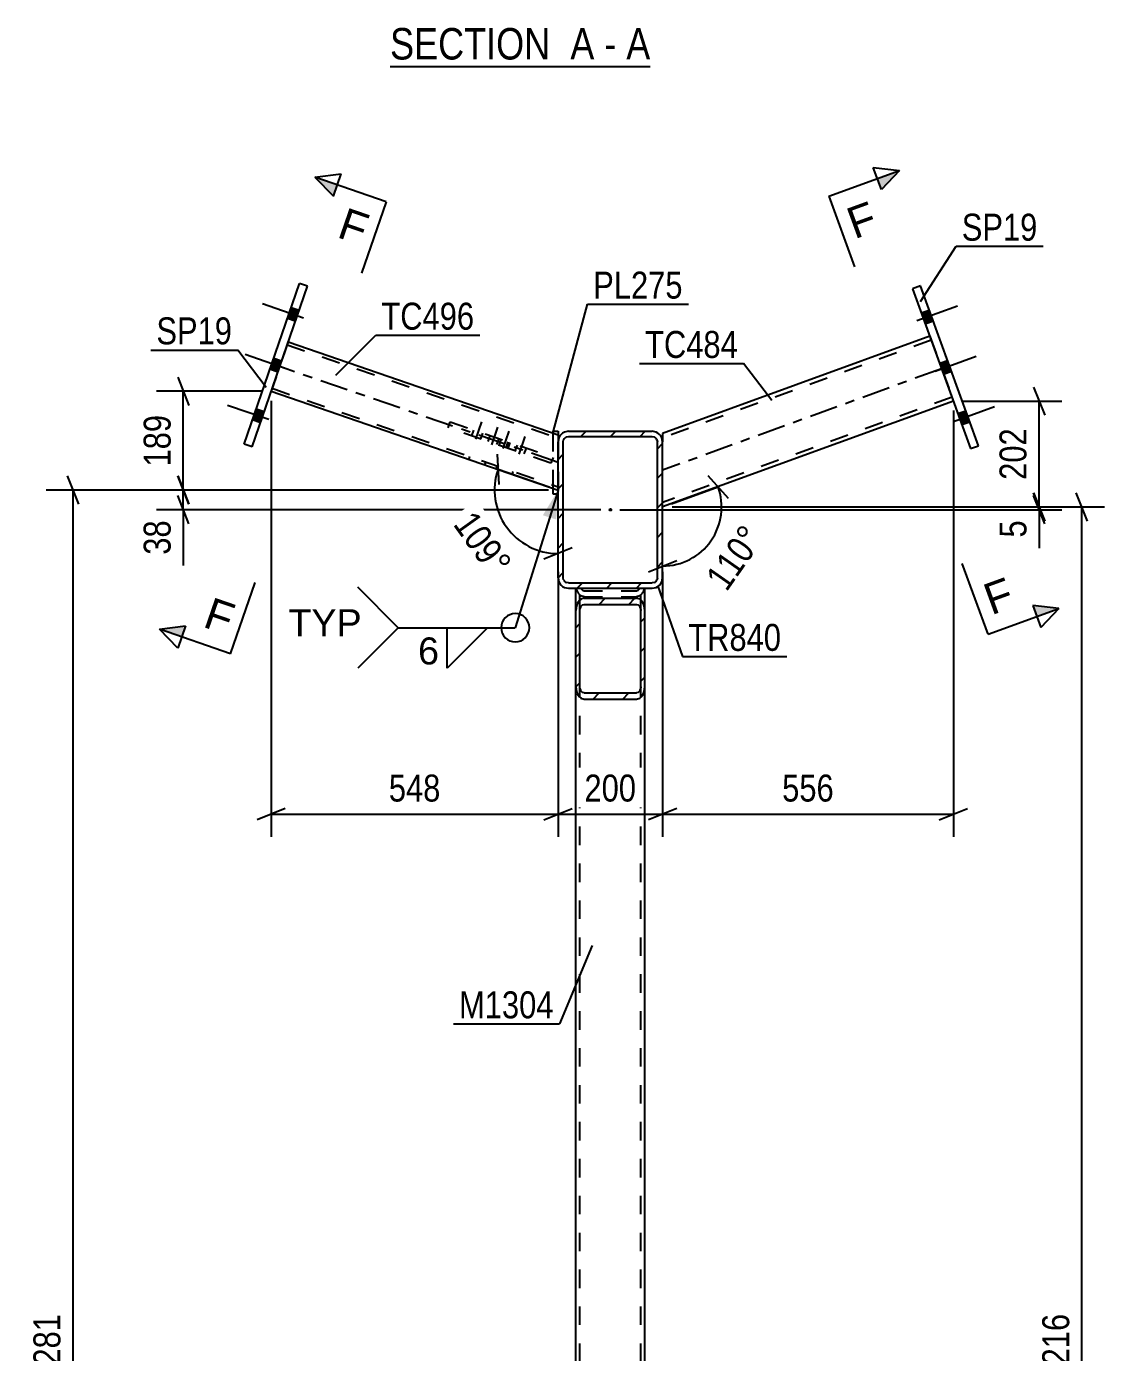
# Model space of a CAD drawing. Header units: millimetres. Extents: x 0 to 841, y 0 to 594.
# Drawn here: x 364.5 to 479, y 262.3 to 403.2 of the extents above; entities that cross this region are included whole.
import ezdxf

# ---------------------------------------------------------------- set-up
doc = ezdxf.new("R2010")
doc.units = ezdxf.units.MM
doc.linetypes.add('DXK_LINE_DOT2', pattern=[3.9198, 1.9599, -1.9599])
doc.linetypes.add('DXK_LINE_DOT3', pattern=[5.9187, 2.979, -0.9799, 0.9799, -0.9799])
doc.styles.add('Arial', font='ARIAL.TTF', dxfattribs={"height": 0.2})
doc.styles.add('Arial Narrow', font='ARIALN.TTF', dxfattribs={"height": 0.2})

# ---------------------------------------------------------------- blocks, each defined once
blk = doc.blocks.new('Unknown-761545992-13 - 9833')
at = {"color": 6, "linetype": 'Continuous'}
blk.add_line((403.13, 398.9), (430.77, 398.9), dxfattribs=at)
at = {"color": 0, "linetype": 'Continuous'}
for points in [[(421.23, 399.65), (421.23, 403.15), (403.13, 403.15), (403.13, 399.65)], [(424.84, 399.65), (424.84, 403.15), (422.28, 403.15), (422.28, 399.65)], [(427.17, 399.65), (427.17, 403.15), (425.89, 403.15), (425.89, 399.65)], [(430.77, 399.65), (430.77, 403.15), (428.22, 403.15), (428.22, 399.65)]]:
    blk.add_wipeout(points, dxfattribs=at)
at = {"color": 7, "linetype": 'Continuous', "style": 'Arial Narrow'}
for s, p in [('SECTION ', (403.13, 399.65)), ('A', (422.28, 399.65)), ('A', (428.22, 399.65)), ('-', (425.89, 399.65))]:
    blk.add_text(s, height=3.34, dxfattribs=at).set_placement(p)
blk = doc.blocks.new('Part-761545992-3154 - 3080')
at = {"color": 2, "linetype": 'Continuous'}
for p, q in [((459.46, 375.6), (458.63, 375.3)), ((458.63, 375.3), (464.8, 358.33)), ((465.64, 358.63), (459.46, 375.6)), ((464.8, 358.33), (465.64, 358.63))]:
    blk.add_line(p, q, dxfattribs=at)
blk = doc.blocks.new('Part-761545992-3094 - 3080')
at = {"color": 7, "linetype": 'DXK_LINE_DOT2'}
for p, q in [((392.31, 369.67), (390.5, 364.42)), ((392.2, 369.35), (420.97, 359.45)), ((390.61, 364.73), (420.97, 354.28)), ((420.97, 359.8), (420.97, 359.75)), ((420.97, 359.1), (420.97, 353.93))]:
    blk.add_line(p, q, dxfattribs=at)
at = {"color": 2, "linetype": 'Continuous'}
for p, q in [((392.31, 369.67), (420.97, 359.8)), ((390.5, 364.42), (420.97, 353.93)), ((420.97, 359.8), (420.97, 359.75)), ((420.97, 359.75), (420.97, 359.1)), ((420.97, 359.1), (420.97, 359.06))]:
    blk.add_line(p, q, dxfattribs=at)
at = {"color": 7, "linetype": 'DXK_LINE_DOT3'}
blk.add_line((420.97, 356.86), (391.41, 367.04), dxfattribs=at)
blk = doc.blocks.new('Part-761545992-3129 - 3080')
at = {"color": 2, "linetype": 'Continuous'}
for p, q in [((460.46, 370.26), (432.08, 359.93)), ((462.97, 363.37), (432.08, 352.13)), ((432.08, 359.93), (432.08, 359.06))]:
    blk.add_line(p, q, dxfattribs=at)
at = {"color": 7, "linetype": 'DXK_LINE_DOT2'}
for p, q in [((460.61, 369.84), (432.08, 359.46)), ((460.46, 370.26), (462.97, 363.37)), ((462.82, 363.79), (432.08, 352.6)), ((432.08, 359.93), (432.08, 359.65)), ((432.08, 352.13), (432.08, 359.06))]:
    blk.add_line(p, q, dxfattribs=at)
at = {"color": 7, "linetype": 'DXK_LINE_DOT3'}
blk.add_line((461.72, 366.81), (432.08, 356.03), dxfattribs=at)
blk = doc.blocks.new('Part-761545992-3139 - 3080')
at = {"color": 2, "linetype": 'Continuous'}
for p, q in [((387.63, 358.8), (393.51, 375.87)), ((388.47, 358.51), (394.35, 375.58)), ((394.35, 375.58), (393.51, 375.87)), ((388.47, 358.51), (387.63, 358.8))]:
    blk.add_line(p, q, dxfattribs=at)
blk = doc.blocks.new('Bolt-761545992-3166 - 3080')
at = {"linetype": 'Continuous'}
for points in [[(393.06, 371.85), (393.46, 373), (392.62, 373.29), (392.22, 372.14)], [(393.06, 371.85), (393.46, 373), (392.62, 373.29), (392.22, 372.14)], [(393.06, 371.85), (393.46, 373), (392.62, 373.29), (392.22, 372.14)], [(391.21, 366.46), (391.61, 367.62), (390.77, 367.91), (390.37, 366.75)], [(391.21, 366.46), (391.61, 367.62), (390.77, 367.91), (390.37, 366.75)], [(389.36, 361.08), (389.75, 362.24), (388.91, 362.53), (388.51, 361.37)], [(389.36, 361.08), (389.75, 362.24), (388.91, 362.53), (388.51, 361.37)], [(389.36, 361.08), (389.75, 362.24), (388.91, 362.53), (388.51, 361.37)]]:
    blk.add_hatch(color=1, dxfattribs=at).paths.add_polyline_path(points)
at = {"color": 1, "linetype": 'Continuous'}
for p, q in [((393.94, 372.19), (389.58, 373.69)), ((393.94, 372.19), (389.58, 373.69)), ((393.94, 372.19), (389.58, 373.69)), ((393.46, 373), (392.62, 373.29)), ((393.46, 373), (392.62, 373.29)), ((393.46, 373), (392.62, 373.29)), ((393.06, 371.85), (392.22, 372.14)), ((393.06, 371.85), (392.22, 372.14)), ((393.06, 371.85), (392.22, 372.14)), ((392.09, 366.81), (387.73, 368.31)), ((392.09, 366.81), (387.73, 368.31)), ((391.61, 367.62), (390.77, 367.91)), ((391.61, 367.62), (390.77, 367.91)), ((391.21, 366.46), (390.37, 366.75)), ((391.21, 366.46), (390.37, 366.75)), ((390.24, 361.42), (385.88, 362.92)), ((390.24, 361.42), (385.88, 362.92)), ((390.24, 361.42), (385.88, 362.92)), ((389.75, 362.24), (388.91, 362.53)), ((389.75, 362.24), (388.91, 362.53)), ((389.75, 362.24), (388.91, 362.53)), ((389.36, 361.08), (388.51, 361.37)), ((389.36, 361.08), (388.51, 361.37)), ((389.36, 361.08), (388.51, 361.37))]:
    blk.add_line(p, q, dxfattribs=at)
blk = doc.blocks.new('Part-761545992-3232 - 3080')
at = {"color": 2, "linetype": 'Continuous'}
for p, q in [((420.42, 360.18), (420.42, 359.99)), ((420.42, 360.18), (420.97, 360.18)), ((420.97, 360.18), (420.97, 359.8)), ((420.42, 354.12), (420.42, 353.52)), ((420.42, 353.52), (420.97, 353.52))]:
    blk.add_line(p, q, dxfattribs=at)
at = {"color": 7, "linetype": 'DXK_LINE_DOT2'}
for p, q in [((420.42, 359.99), (420.42, 354.12)), ((420.97, 359.8), (420.97, 353.52))]:
    blk.add_line(p, q, dxfattribs=at)
blk = doc.blocks.new('Part-761545992-3233 - 3080')
at = {"color": 7, "linetype": 'DXK_LINE_DOT2'}
for p, q in [((409.3, 360.53), (409.52, 361.16)), ((420.22, 356.77), (409.3, 360.53)), ((409.52, 361.16), (420.44, 357.4)), ((415.47, 358.41), (415.69, 359.04)), ((415.83, 358.99), (415.61, 358.36)), ((420.44, 357.4), (420.22, 356.77))]:
    blk.add_line(p, q, dxfattribs=at)
blk = doc.blocks.new('Bolt-761545992-3169 - 3080')
at = {"linetype": 'Continuous'}
for points in [[(459.56, 372.74), (459.98, 371.59), (460.81, 371.89), (460.39, 373.04)], [(459.56, 372.74), (459.98, 371.59), (460.81, 371.89), (460.39, 373.04)], [(459.56, 372.74), (459.98, 371.59), (460.81, 371.89), (460.39, 373.04)], [(461.51, 367.39), (461.92, 366.24), (462.76, 366.54), (462.34, 367.69)], [(461.51, 367.39), (461.92, 366.24), (462.76, 366.54), (462.34, 367.69)], [(463.45, 362.04), (463.87, 360.89), (464.71, 361.19), (464.29, 362.34)], [(463.45, 362.04), (463.87, 360.89), (464.71, 361.19), (464.29, 362.34)], [(463.45, 362.04), (463.87, 360.89), (464.71, 361.19), (464.29, 362.34)]]:
    blk.add_hatch(color=1, dxfattribs=at).paths.add_polyline_path(points)
at = {"color": 1, "linetype": 'Continuous'}
for p, q in [((459.09, 371.92), (463.42, 373.49)), ((459.09, 371.92), (463.42, 373.49)), ((459.09, 371.92), (463.42, 373.49)), ((459.56, 372.74), (460.39, 373.04)), ((459.56, 372.74), (460.39, 373.04)), ((459.56, 372.74), (460.39, 373.04)), ((459.98, 371.59), (460.81, 371.89)), ((459.98, 371.59), (460.81, 371.89)), ((459.98, 371.59), (460.81, 371.89)), ((461.04, 366.57), (465.37, 368.14)), ((461.04, 366.57), (465.37, 368.14)), ((461.51, 367.39), (462.34, 367.69)), ((461.51, 367.39), (462.34, 367.69)), ((461.92, 366.24), (462.76, 366.54)), ((461.92, 366.24), (462.76, 366.54)), ((462.98, 361.22), (467.32, 362.79)), ((462.98, 361.22), (467.32, 362.79)), ((462.98, 361.22), (467.32, 362.79)), ((463.45, 362.04), (464.29, 362.34)), ((463.45, 362.04), (464.29, 362.34)), ((463.45, 362.04), (464.29, 362.34)), ((463.87, 360.89), (464.71, 361.19)), ((463.87, 360.89), (464.71, 361.19)), ((463.87, 360.89), (464.71, 361.19))]:
    blk.add_line(p, q, dxfattribs=at)
blk = doc.blocks.new('Bolt-761545992-3234 - 3080')
at = {"color": 1, "linetype": 'DXK_LINE_DOT2'}
for p, q in [((412.84, 361.19), (411.49, 357.25)), ((414.55, 360.6), (413.2, 356.66)), ((412.01, 360.3), (411.79, 359.67)), ((412.96, 359.98), (412.74, 359.35)), ((413.72, 359.71), (413.5, 359.08)), ((415.75, 360.19), (414.39, 356.25)), ((414.67, 359.39), (414.45, 358.76)), ((414.91, 359.3), (414.7, 358.67)), ((417.46, 359.6), (416.1, 355.66)), ((415.86, 358.98), (415.64, 358.35)), ((416.62, 358.71), (416.4, 358.08)), ((417.57, 358.39), (417.35, 357.76))]:
    blk.add_line(p, q, dxfattribs=at)
blk = doc.blocks.new('Part-761545992-3170 - 3080')
at = {"linetype": 'Continuous'}
h = blk.add_hatch(dxfattribs=at)
h.set_pattern_fill('', scale=0.7, style=0, pattern_type=0)
h.set_pattern_definition([(45, (422.8605, 333.0282), (-1.57154, 1.57154), [])])
h.paths.add_polyline_path([(422.86, 341.14), (422.86, 333.03), (422.93, 332.53), (423.12, 332.11), (423.41, 331.83), (423.75, 331.73), (429.3, 331.73), (429.65, 331.83), (429.93, 332.11), (430.13, 332.53), (430.19, 333.03), (430.19, 341.14), (430.13, 341.63), (429.93, 342.06), (429.65, 342.34), (429.3, 342.44), (423.75, 342.44), (423.41, 342.34), (423.12, 342.06), (422.93, 341.63)])
h.paths.add_polyline_path([(423.44, 341.6), (423.58, 341.74), (423.75, 341.79), (429.3, 341.79), (429.48, 341.74), (429.62, 341.6), (429.72, 341.39), (429.75, 341.14), (429.75, 333.03), (429.72, 332.78), (429.62, 332.57), (429.48, 332.43), (429.3, 332.38), (423.75, 332.38), (423.58, 332.43), (423.44, 332.57), (423.34, 332.78), (423.3, 333.03), (423.3, 341.14), (423.34, 341.39)])
at = {"color": 2, "linetype": 'Continuous'}
for p, q in [((422.86, 341.14), (422.86, 343.51)), ((423.75, 342.44), (423.41, 342.34)), ((423.75, 342.44), (429.3, 342.44)), ((429.65, 342.34), (429.3, 342.44)), ((430.19, 341.14), (430.19, 343.51)), ((422.93, 341.63), (422.86, 341.14)), ((422.86, 333.03), (422.86, 341.14)), ((423.3, 341.14), (423.34, 341.39)), ((423.3, 333.03), (423.3, 341.14)), ((423.58, 341.74), (423.75, 341.79)), ((423.75, 341.79), (429.3, 341.79)), ((429.3, 341.79), (429.48, 341.74)), ((429.72, 341.39), (429.75, 341.14)), ((429.75, 333.03), (429.75, 341.14)), ((430.19, 341.14), (430.13, 341.63)), ((430.19, 333.03), (430.19, 341.14)), ((422.86, 333.03), (422.93, 332.53)), ((423.34, 332.78), (423.3, 333.03)), ((423.75, 332.38), (423.58, 332.43)), ((423.75, 332.38), (429.3, 332.38)), ((429.48, 332.43), (429.3, 332.38)), ((429.75, 333.03), (429.72, 332.78)), ((430.13, 332.53), (430.19, 333.03)), ((423.41, 331.83), (423.75, 331.73)), ((423.75, 331.73), (429.3, 331.73)), ((429.3, 331.73), (429.65, 331.83))]:
    blk.add_line(p, q, dxfattribs=at)
at = {"color": 7, "linetype": 'DXK_LINE_DOT2'}
for p, q in [((422.86, 343.51), (430.19, 343.51)), ((422.93, 343.39), (422.91, 343.51)), ((423.3, 333.03), (423.3, 343.51)), ((423.4, 343.51), (423.44, 343.43)), ((423.75, 342.59), (423.41, 342.69)), ((423.44, 343.43), (423.58, 343.29)), ((423.58, 343.29), (423.75, 343.24)), ((423.75, 343.24), (429.3, 343.24)), ((423.75, 342.59), (429.3, 342.59)), ((429.3, 343.24), (429.48, 343.29)), ((429.65, 342.69), (429.3, 342.59)), ((429.48, 343.29), (429.62, 343.43)), ((429.62, 343.43), (429.66, 343.51)), ((429.75, 333.03), (429.75, 343.51)), ((430.14, 343.51), (430.13, 343.39)), ((422.86, 333.03), (422.86, 341.14)), ((430.19, 333.03), (430.19, 341.14))]:
    blk.add_line(p, q, dxfattribs=at)
for centre, start, end in [((424.08, 343.66), 193.2949, 235.5336), ((428.98, 343.66), 304.4664, 346.7051)]:
    blk.add_arc(centre, 1.18, start, end, dxfattribs=at)
at = {"color": 2, "linetype": 'Continuous'}
for centre, radius, start, end in [((424.08, 341.36), 1.18, 124.4664, 166.7051), ((428.98, 341.36), 1.18, 13.2949, 55.5336), ((423.91, 341.25), 0.591, 124.4664, 166.7051), ((429.14, 341.25), 0.591, 13.2949, 55.5336), ((424.08, 332.8), 1.18, 193.2949, 235.5336), ((423.91, 332.92), 0.591, 193.2949, 235.5336), ((429.14, 332.92), 0.591, 304.4664, 346.7051), ((428.98, 332.8), 1.18, 304.4664, 346.7051)]:
    blk.add_arc(centre, radius, start, end, dxfattribs=at)
blk = doc.blocks.new('Part-761545992-3171 - 3080')
at = {"color": 7, "linetype": 'DXK_LINE_DOT2'}
for p, q in [((422.86, 343.51), (430.19, 343.51)), ((422.86, 333.03), (422.86, 343.51)), ((423.3, 182.95), (423.3, 343.51)), ((429.75, 182.95), (429.75, 343.51)), ((430.19, 333.03), (430.19, 343.51))]:
    blk.add_line(p, q, dxfattribs=at)
at = {"color": 2, "linetype": 'Continuous'}
for p, q in [((422.86, 193.43), (422.86, 333.03)), ((430.19, 193.43), (430.19, 333.03))]:
    blk.add_line(p, q, dxfattribs=at)
blk = doc.blocks.new('Part-761545992-3196 - 3080')
at = {"linetype": 'Continuous'}
h = blk.add_hatch(dxfattribs=at)
h.set_pattern_fill('', scale=0.7, style=0, pattern_type=0)
h.set_pattern_definition([(45, (420.9716, 344.6162), (-1.57154, 1.57154), [])])
h.paths.add_polyline_path([(420.97, 359.06), (420.97, 344.62), (421.06, 344.19), (421.3, 343.83), (421.66, 343.59), (422.08, 343.51), (430.97, 343.51), (431.4, 343.59), (431.76, 343.83), (432, 344.19), (432.08, 344.62), (432.08, 359.06), (432, 359.49), (431.76, 359.85), (431.4, 360.09), (430.97, 360.17), (422.08, 360.17), (421.66, 360.09), (421.3, 359.85), (421.06, 359.49)])
h.paths.add_polyline_path([(421.69, 359.45), (421.87, 359.57), (422.08, 359.62), (430.97, 359.62), (431.18, 359.57), (431.36, 359.45), (431.48, 359.27), (431.53, 359.06), (431.53, 344.62), (431.48, 344.4), (431.36, 344.22), (431.18, 344.1), (430.97, 344.06), (422.08, 344.06), (421.87, 344.1), (421.69, 344.22), (421.57, 344.4), (421.53, 344.62), (421.53, 359.06), (421.57, 359.27)])
blk.add_hatch(color=30, dxfattribs=at).paths.add_polyline_path([(426.53, 351.74, -1), (426.53, 351.94, -1)])
at = {"color": 2, "linetype": 'Continuous'}
for p, q in [((421.06, 359.49), (420.97, 359.06)), ((420.97, 344.62), (420.97, 359.06)), ((421.53, 359.06), (421.57, 359.27)), ((421.53, 344.62), (421.53, 359.06)), ((422.08, 360.17), (421.66, 360.09)), ((421.87, 359.57), (422.08, 359.62)), ((422.08, 360.17), (430.97, 360.17)), ((422.08, 359.62), (430.97, 359.62)), ((431.4, 360.09), (430.97, 360.17)), ((430.97, 359.62), (431.18, 359.57)), ((431.48, 359.27), (431.53, 359.06)), ((431.53, 344.62), (431.53, 359.06)), ((432.08, 359.06), (432, 359.49)), ((432.08, 344.62), (432.08, 359.06)), ((420.97, 344.62), (421.06, 344.19)), ((421.57, 344.4), (421.53, 344.62)), ((421.66, 343.59), (422.08, 343.51)), ((422.08, 344.06), (421.87, 344.1)), ((422.08, 344.06), (430.97, 344.06)), ((431.18, 344.1), (430.97, 344.06)), ((430.97, 343.51), (431.4, 343.59)), ((431.53, 344.62), (431.48, 344.4)), ((432, 344.19), (432.08, 344.62)), ((422.08, 343.51), (430.97, 343.51))]:
    blk.add_line(p, q, dxfattribs=at)
at = {"color": 7, "linetype": 'DXK_LINE_DOT3'}
blk.add_line((426.53, 351.84), (426.53, 351.84), dxfattribs=at)
at = {"color": 30, "linetype": 'DXK_LINE_DOT3'}
blk.add_line((426.53, 351.84), (426.53, 351.84), dxfattribs=at)
at = {"color": 30, "linetype": 'Continuous'}
blk.add_circle((426.53, 351.84), 0.1, dxfattribs=at)
at = {"color": 2, "linetype": 'Continuous'}
for centre, radius, start, end in [((422.08, 359.06), 1.11, 112.5, 157.5), ((422.08, 359.06), 0.556, 112.5, 157.5), ((430.97, 359.06), 0.556, 22.5, 67.5), ((430.97, 359.06), 1.11, 22.5, 67.5), ((422.08, 344.62), 1.11, 202.5, 247.5), ((422.08, 344.62), 0.556, 202.5, 247.5), ((430.97, 344.62), 0.556, 292.5, 337.5), ((430.97, 344.62), 1.11, 292.5, 337.5)]:
    blk.add_arc(centre, radius, start, end, dxfattribs=at)
blk = doc.blocks.new('StraightDimension-761545992-9440 - 3080')
at = {"color": 7, "linetype": 'Continuous'}
for p, q in [((420.97, 345.24), (420.97, 317.1)), ((432.08, 345.24), (432.08, 317.1)), ((419.47, 318.9), (422.47, 320.1)), ((433.58, 320.1), (430.58, 318.9)), ((420.97, 319.5), (432.08, 319.5))]:
    blk.add_line(p, q, dxfattribs=at)
at = {"color": 0}
blk.add_wipeout([(429.87, 320.25), (429.87, 324.45), (423.18, 324.45), (423.18, 320.25)], dxfattribs=at)
at = {"color": 3, "style": 'Arial Narrow'}
blk.add_text('200', height=2.863, dxfattribs=at).set_placement((423.78, 320.85))
blk = doc.blocks.new('StraightDimension-761545992-9555 - 3080')
at = {"color": 7, "linetype": 'Continuous'}
for p, q in [((380.57, 355.43), (381.77, 352.43)), ((419.97, 353.93), (378.32, 353.93)), ((381.17, 351.84), (381.17, 353.93)), ((381.77, 350.34), (380.57, 353.34)), ((425.53, 351.84), (378.32, 351.84)), ((381.17, 351.84), (381.17, 345.93)), ((381.17, 351.84), (381.17, 345.93))]:
    blk.add_line(p, q, dxfattribs=at)
at = {"color": 0}
blk.add_wipeout([(380.42, 351.31), (376.22, 351.31), (376.22, 346.46), (380.42, 346.46)], dxfattribs=at)
at = {"color": 3, "style": 'Arial Narrow'}
blk.add_text('38', height=2.863, rotation=90.0002, dxfattribs=at).set_placement((379.82, 347.06))
blk = doc.blocks.new('StraightDimension-761545992-9439 - 3080')
at = {"color": 7, "linetype": 'Continuous'}
for p, q in [((462.97, 362.37), (462.97, 317.1)), ((432.08, 345.24), (432.08, 317.1)), ((433.58, 320.1), (430.58, 318.9)), ((461.47, 318.9), (464.47, 320.1)), ((432.08, 319.5), (462.97, 319.5))]:
    blk.add_line(p, q, dxfattribs=at)
at = {"color": 0}
blk.add_wipeout([(450.87, 320.25), (450.87, 324.45), (444.18, 324.45), (444.18, 320.25)], dxfattribs=at)
at = {"color": 3, "style": 'Arial Narrow'}
blk.add_text('556', height=2.863, dxfattribs=at).set_placement((444.78, 320.85))
blk = doc.blocks.new('StraightDimension-761545992-9441 - 3080')
at = {"color": 7, "linetype": 'Continuous'}
for p, q in [((390.5, 363.42), (390.5, 317.1)), ((420.97, 345.24), (420.97, 317.1)), ((392, 320.1), (389, 318.9)), ((419.47, 318.9), (422.47, 320.1)), ((390.5, 319.5), (420.97, 319.5))]:
    blk.add_line(p, q, dxfattribs=at)
at = {"color": 0}
blk.add_wipeout([(409.08, 320.25), (409.08, 324.45), (402.4, 324.45), (402.4, 320.25)], dxfattribs=at)
at = {"color": 3, "style": 'Arial Narrow'}
blk.add_text('548', height=2.863, dxfattribs=at).set_placement((403, 320.85))
blk = doc.blocks.new('StraightDimension-761545992-9487 - 3080')
at = {"color": 7, "linetype": 'Continuous'}
for p, q in [((477.22, 350.63), (476.02, 353.63)), ((433.08, 352.13), (479.02, 352.13)), ((476.62, 173.49), (476.62, 352.13))]:
    blk.add_line(p, q, dxfattribs=at)
at = {"color": 0}
blk.add_wipeout([(475.87, 267.06), (471.67, 267.06), (471.67, 258.55), (475.87, 258.55)], dxfattribs=at)
at = {"color": 3, "style": 'Arial Narrow'}
blk.add_text('3216', height=2.863, rotation=90.0002, dxfattribs=at).set_placement((475.27, 259.15))
blk = doc.blocks.new('StraightDimension-761545992-9515 - 3080')
at = {"color": 7, "linetype": 'Continuous'}
for p, q in [((471.48, 364.87), (472.68, 361.87)), ((463.97, 363.37), (474.48, 363.37)), ((472.08, 352.13), (472.08, 363.37)), ((472.68, 350.63), (471.48, 353.63)), ((433.08, 352.13), (474.48, 352.13))]:
    blk.add_line(p, q, dxfattribs=at)
at = {"color": 0}
blk.add_wipeout([(471.33, 361.09), (467.13, 361.09), (467.13, 354.41), (471.33, 354.41)], dxfattribs=at)
at = {"color": 3, "style": 'Arial Narrow'}
blk.add_text('202', height=2.863, rotation=90.0002, dxfattribs=at).set_placement((470.73, 355.01))
blk = doc.blocks.new('StraightDimension-761545992-9516 - 3080')
at = {"color": 7, "linetype": 'Continuous'}
for p, q in [((471.48, 353.63), (472.68, 350.63)), ((433.08, 352.13), (474.48, 352.13)), ((472.68, 350.34), (471.48, 353.34)), ((472.08, 351.84), (472.08, 352.13)), ((427.53, 351.84), (474.48, 351.84)), ((472.08, 351.84), (472.08, 347.76)), ((472.08, 351.84), (472.08, 347.76))]:
    blk.add_line(p, q, dxfattribs=at)
at = {"color": 0}
blk.add_wipeout([(471.33, 351.31), (467.13, 351.31), (467.13, 348.29), (471.33, 348.29)], dxfattribs=at)
at = {"color": 3, "style": 'Arial Narrow'}
blk.add_text('5', height=2.86, rotation=90.0002, dxfattribs=at).set_placement((470.73, 348.89))
blk = doc.blocks.new('StraightDimension-761545992-9554 - 3080')
at = {"color": 7, "linetype": 'Continuous'}
for p, q in [((380.57, 365.92), (381.77, 362.92)), ((389.5, 364.42), (378.32, 364.42)), ((381.17, 353.93), (381.17, 364.42)), ((381.77, 352.43), (380.57, 355.43)), ((419.97, 353.93), (378.32, 353.93))]:
    blk.add_line(p, q, dxfattribs=at)
at = {"color": 0}
blk.add_wipeout([(380.42, 362.51), (376.22, 362.51), (376.22, 355.83), (380.42, 355.83)], dxfattribs=at)
at = {"color": 3, "style": 'Arial Narrow'}
blk.add_text('189', height=2.863, rotation=90.0002, dxfattribs=at).set_placement((379.82, 356.43))
blk = doc.blocks.new('StraightDimension-761545992-9593 - 3080')
at = {"color": 7, "linetype": 'Continuous'}
for p, q in [((370.06, 352.43), (368.86, 355.43)), ((419.97, 353.93), (366.61, 353.93)), ((369.46, 171.65), (369.46, 353.93))]:
    blk.add_line(p, q, dxfattribs=at)
at = {"color": 0}
blk.add_wipeout([(368.71, 267.05), (364.51, 267.05), (364.51, 258.53), (368.71, 258.53)], dxfattribs=at)
at = {"color": 3, "style": 'Arial Narrow'}
blk.add_text('3281', height=2.863, rotation=90.0002, dxfattribs=at).set_placement((368.11, 259.13))
blk = doc.blocks.new('AngleDimension-761545992-9642 - 3080')
at = {"color": 7, "linetype": 'Continuous'}
for p, q in [((436.89, 355.47), (439.05, 353.07)), ((437.97, 354.27), (432.08, 352.13)), ((433.02, 352.47), (437.97, 354.27)), ((432.08, 345.86), (432.08, 352.13)), ((430.58, 345.26), (433.58, 346.46))]:
    blk.add_line(p, q, dxfattribs=at)
blk.add_arc((432.08, 352.13), 6.27, 270, 19.9997, dxfattribs=at)
at = {"color": 0}
blk.add_wipeout([(443.77, 349), (440.33, 351.41), (435.58, 344.62), (439.02, 342.21)], dxfattribs=at)
at = {"color": 3, "style": 'Arial Narrow'}
blk.add_text('110°', height=2.863, rotation=54.9982, dxfattribs=at).set_placement((438.87, 343.05))
blk = doc.blocks.new('AngleDimension-761545992-9647 - 3080')
at = {"color": 7, "linetype": 'Continuous'}
for p, q in [((414.52, 357.73), (414.68, 354.51)), ((420.03, 354.25), (414.6, 356.12)), ((414.6, 356.12), (420.97, 353.93)), ((420.97, 347.19), (420.97, 353.93)), ((422.47, 347.79), (419.47, 346.59))]:
    blk.add_line(p, q, dxfattribs=at)
blk.add_arc((420.97, 353.93), 6.74, 161.0031, 270, dxfattribs=at)
at = {"color": 0}
blk.add_wipeout([(413.74, 343.68), (417.16, 346.12), (412.35, 352.86), (408.93, 350.42)], dxfattribs=at)
at = {"color": 3, "style": 'Arial Narrow'}
blk.add_text('109°', height=2.863, rotation=-54.4997, dxfattribs=at).set_placement((409.76, 350.28))
blk = doc.blocks.new('Mark-761545992-3090 - 3080')
at = {"color": 0}
blk.add_wipeout([(412.07, 370.96), (412.07, 373.96), (402.21, 373.96), (402.21, 370.96)], dxfattribs=at)
blk.add_wipeout([(412.07, 370.96), (412.07, 373.96), (402.21, 373.96), (402.21, 370.96)], dxfattribs=at)
at = {"color": 30, "linetype": 'Continuous'}
for p, q in [((397.37, 366.12), (401.61, 370.36)), ((401.61, 370.36), (412.67, 370.36))]:
    blk.add_line(p, q, dxfattribs=at)
at = {"color": 3, "style": 'Arial Narrow'}
blk.add_text('TC496', height=2.863, dxfattribs=at).set_placement((402.21, 370.96))
blk = doc.blocks.new('Mark-761545992-9812 - 3080')
at = {"color": 0}
blk.add_wipeout([(420.52, 297.83), (420.52, 300.83), (410.46, 300.83), (410.46, 297.83)], dxfattribs=at)
blk.add_wipeout([(420.52, 297.83), (420.52, 300.83), (410.46, 300.83), (410.46, 297.83)], dxfattribs=at)
at = {"color": 30, "linetype": 'Continuous'}
for p in [(424.61, 305.55), (409.86, 297.23)]:
    blk.add_line(p, (421.12, 297.23), dxfattribs=at)
at = {"color": 3, "style": 'Arial Narrow'}
blk.add_text('M1304', height=2.863, dxfattribs=at).set_placement((410.46, 297.83))
blk = doc.blocks.new('Mark-761545992-3125 - 3080')
at = {"color": 0}
blk.add_wipeout([(440.09, 367.96), (440.09, 370.96), (430.22, 370.96), (430.22, 367.96)], dxfattribs=at)
blk.add_wipeout([(440.09, 367.96), (440.09, 370.96), (430.22, 370.96), (430.22, 367.96)], dxfattribs=at)
at = {"color": 30, "linetype": 'Continuous'}
for p in [(429.62, 367.36), (443.69, 363.44)]:
    blk.add_line(p, (440.69, 367.36), dxfattribs=at)
at = {"color": 3, "style": 'Arial Narrow'}
blk.add_text('TC484', height=2.863, dxfattribs=at).set_placement((430.22, 367.96))
blk = doc.blocks.new('Mark-761545992-3135 - 3080')
at = {"color": 0}
blk.add_wipeout([(386.35, 369.4), (386.35, 372.4), (378.31, 372.4), (378.31, 369.4)], dxfattribs=at)
blk.add_wipeout([(386.35, 369.4), (386.35, 372.4), (378.31, 372.4), (378.31, 369.4)], dxfattribs=at)
at = {"color": 30, "linetype": 'Continuous'}
for p in [(377.71, 368.8), (389.96, 364.81)]:
    blk.add_line(p, (386.95, 368.8), dxfattribs=at)
at = {"color": 3, "style": 'Arial Narrow'}
blk.add_text('SP19', height=2.863, dxfattribs=at).set_placement((378.31, 369.4))
blk = doc.blocks.new('Mark-761545992-3150 - 3080')
at = {"color": 0}
blk.add_wipeout([(471.9, 380.41), (471.9, 383.41), (463.86, 383.41), (463.86, 380.41)], dxfattribs=at)
blk.add_wipeout([(471.9, 380.41), (471.9, 383.41), (463.86, 383.41), (463.86, 380.41)], dxfattribs=at)
at = {"color": 30, "linetype": 'Continuous'}
for p, q in [((459.48, 373.94), (463.26, 379.81)), ((463.26, 379.81), (472.5, 379.81))]:
    blk.add_line(p, q, dxfattribs=at)
at = {"color": 3, "style": 'Arial Narrow'}
blk.add_text('SP19', height=2.863, dxfattribs=at).set_placement((463.86, 380.41))
blk = doc.blocks.new('WeldMark-761545992-3497 - 3080')
at = {"linetype": 'Continuous'}
blk.add_hatch(color=30, dxfattribs=at).paths.add_polyline_path([(419.36, 351.25), (420.97, 353.89), (420.79, 350.8)])
at = {"color": 30, "linetype": 'Continuous'}
blk.add_line((420.97, 353.89), (416.43, 339.31), dxfattribs=at)
at = {"color": 3, "linetype": 'Continuous'}
for q in [(399.72, 343.6), (399.72, 335.02)]:
    blk.add_line((404, 339.31), q, dxfattribs=at)
for start, end in [(90, 270), (270, 90)]:
    blk.add_arc((416.43, 339.31), 1.5, start, end, dxfattribs=at)
at = {"color": 0}
blk.add_wipeout([(408.53, 335.21), (408.53, 338.61), (405.9, 338.61), (405.9, 335.21)], dxfattribs=at)
at = {"color": 30, "linetype": 'Continuous'}
blk.add_line((404, 339.31), (416.43, 339.31), dxfattribs=at)
at = {"color": 3, "linetype": 'Continuous'}
for p, q in [((409.18, 339.31), (413.47, 339.31)), ((413.47, 339.31), (409.18, 335.02)), ((409.18, 335.02), (409.18, 339.31))]:
    blk.add_line(p, q, dxfattribs=at)
at = {"color": 3, "style": 'Arial'}
blk.add_text('6', height=2.87, dxfattribs=at).set_placement((406.1, 335.41))
at = {"color": 0, "linetype": 'Continuous'}
blk.add_wipeout([(400.1, 338.41), (400.1, 341.41), (392.33, 341.41), (392.33, 338.41)], dxfattribs=at)
blk.add_wipeout([(400.1, 338.41), (400.1, 341.41), (392.33, 341.41), (392.33, 338.41)], dxfattribs=at)
at = {"color": 3, "linetype": 'Continuous', "style": 'Arial'}
blk.add_text('TYP', height=2.865, dxfattribs=at).set_placement((392.33, 338.41))
blk = doc.blocks.new('Mark-761545992-3192 - 3080')
at = {"color": 0}
blk.add_wipeout([(444.67, 336.85), (444.67, 339.85), (434.81, 339.85), (434.81, 336.85)], dxfattribs=at)
blk.add_wipeout([(444.67, 336.85), (444.67, 339.85), (434.81, 339.85), (434.81, 336.85)], dxfattribs=at)
at = {"color": 30, "linetype": 'Continuous'}
for p, q in [((431.57, 343.71), (434.21, 336.25)), ((434.21, 336.25), (445.27, 336.25))]:
    blk.add_line(p, q, dxfattribs=at)
at = {"color": 3, "style": 'Arial Narrow'}
blk.add_text('TR840', height=2.863, dxfattribs=at).set_placement((434.81, 336.85))
blk = doc.blocks.new('Mark-761545992-3228 - 3080')
at = {"color": 0}
blk.add_wipeout([(434.22, 374.26), (434.22, 377.26), (424.71, 377.26), (424.71, 374.26)], dxfattribs=at)
blk.add_wipeout([(434.22, 374.26), (434.22, 377.26), (424.71, 377.26), (424.71, 374.26)], dxfattribs=at)
at = {"color": 30, "linetype": 'Continuous'}
for p, q in [((420.45, 360.07), (424.11, 373.66)), ((424.11, 373.66), (434.82, 373.66))]:
    blk.add_line(p, q, dxfattribs=at)
at = {"color": 3, "style": 'Arial Narrow'}
blk.add_text('PL275', height=2.863, dxfattribs=at).set_placement((424.71, 374.26))
blk = doc.blocks.new('SectionMark-761545992-3476 - 3080')
at = {"linetype": 'Continuous'}
for points in [[(397.52, 386.32), (397.11, 385.14), (395.15, 387.14)], [(381.4, 339.51), (380.99, 338.32), (378.63, 339.14)]]:
    blk.add_hatch(color=6, dxfattribs=at).paths.add_polyline_path(points)
at = {"color": 6, "linetype": 'Continuous'}
for p, q in [((395.15, 387.14), (397.92, 387.5)), ((397.11, 385.14), (397.92, 387.5)), ((395.15, 387.14), (397.11, 385.14)), ((378.63, 339.14), (381.4, 339.51)), ((381.4, 339.51), (380.59, 337.14)), ((380.59, 337.14), (378.63, 339.14))]:
    blk.add_line(p, q, dxfattribs=at)
at = {"color": 0, "linetype": 'Continuous'}
for points in [[(400.06, 379.89), (401.2, 383.2), (398.51, 384.13), (397.37, 380.82)], [(385.82, 338.51), (386.96, 341.82), (384.26, 342.75), (383.12, 339.44)]]:
    blk.add_wipeout(points, dxfattribs=at)
at = {"color": 6, "linetype": 'Continuous'}
for p, q in [((402.72, 384.53), (395.15, 387.14)), ((402.72, 384.53), (400.11, 376.97)), ((386.19, 336.53), (388.8, 344.1)), ((386.19, 336.53), (378.63, 339.14))]:
    blk.add_line(p, q, dxfattribs=at)
at = {"color": 3, "linetype": 'Continuous', "style": 'Arial'}
for p in [(397.37, 380.82), (383.12, 339.44)]:
    blk.add_text('F', height=3.34, rotation=-18.9936, dxfattribs=at).set_placement(p)
blk = doc.blocks.new('SectionMark-761545992-3478 - 3080')
at = {"linetype": 'Continuous'}
for points in [[(455.32, 385.84), (454.89, 387.02), (457.24, 387.87)], [(471.82, 340.5), (471.39, 341.68), (474.17, 341.36)]]:
    blk.add_hatch(color=6, dxfattribs=at).paths.add_polyline_path(points)
at = {"color": 6, "linetype": 'Continuous'}
for p, q in [((455.32, 385.84), (454.46, 388.19)), ((454.46, 388.19), (457.24, 387.87)), ((457.24, 387.87), (455.32, 385.84)), ((474.17, 341.36), (471.39, 341.68)), ((471.39, 341.68), (472.25, 339.33)), ((474.17, 341.36), (472.25, 339.33))]:
    blk.add_line(p, q, dxfattribs=at)
at = {"color": 0, "linetype": 'Continuous'}
for points in [[(455.13, 381.52), (453.94, 384.81), (451.26, 383.83), (452.46, 380.54)], [(469.67, 341.58), (468.47, 344.87), (465.79, 343.9), (466.99, 340.61)]]:
    blk.add_wipeout(points, dxfattribs=at)
at = {"color": 6, "linetype": 'Continuous'}
for p, q in [((449.72, 385.14), (457.24, 387.87)), ((449.72, 385.14), (452.46, 377.62)), ((466.65, 338.62), (463.91, 346.14)), ((466.65, 338.62), (474.17, 341.36))]:
    blk.add_line(p, q, dxfattribs=at)
at = {"color": 3, "linetype": 'Continuous', "style": 'Arial'}
for p in [(452.46, 380.54), (466.99, 340.61)]:
    blk.add_text('F', height=3.34, rotation=20.002, dxfattribs=at).set_placement(p)

msp = doc.modelspace()

# ---------------------------------------------------------------- block references
for name in ['Unknown-761545992-13 - 9833', 'Part-761545992-3139 - 3080', 'Part-761545992-3154 - 3080', 'Bolt-761545992-3166 - 3080', 'Bolt-761545992-3169 - 3080', 'Part-761545992-3094 - 3080', 'Part-761545992-3129 - 3080', 'Part-761545992-3233 - 3080', 'Bolt-761545992-3234 - 3080', 'Part-761545992-3232 - 3080', 'Part-761545992-3196 - 3080', 'Part-761545992-3170 - 3080', 'Part-761545992-3171 - 3080']:
    msp.add_blockref(name, (0, 0))

# ---------------------------------------------------------------- next in the draw order: block references
for name in ['Mark-761545992-3150 - 3080', 'StraightDimension-761545992-9440 - 3080']:
    msp.add_blockref(name, (0, 0))

# ---------------------------------------------------------------- next in the draw order: block references
for name in ['StraightDimension-761545992-9439 - 3080', 'StraightDimension-761545992-9555 - 3080']:
    msp.add_blockref(name, (0, 0))

# ---------------------------------------------------------------- next in the draw order: block references
for name in ['StraightDimension-761545992-9441 - 3080', 'StraightDimension-761545992-9487 - 3080']:
    msp.add_blockref(name, (0, 0))

# ---------------------------------------------------------------- next in the draw order: block references
for name in ['StraightDimension-761545992-9554 - 3080', 'StraightDimension-761545992-9515 - 3080']:
    msp.add_blockref(name, (0, 0))

# ---------------------------------------------------------------- next in the draw order: block references
for name in ['Mark-761545992-3090 - 3080', 'Mark-761545992-3135 - 3080', 'Mark-761545992-3125 - 3080', 'StraightDimension-761545992-9593 - 3080', 'StraightDimension-761545992-9516 - 3080']:
    msp.add_blockref(name, (0, 0))

# ---------------------------------------------------------------- next in the draw order: block references
for name in ['SectionMark-761545992-3478 - 3080', 'Mark-761545992-3228 - 3080', 'AngleDimension-761545992-9647 - 3080', 'AngleDimension-761545992-9642 - 3080', 'Mark-761545992-9812 - 3080']:
    msp.add_blockref(name, (0, 0))

# ---------------------------------------------------------------- next in the draw order: block references
for name in ['WeldMark-761545992-3497 - 3080', 'Mark-761545992-3192 - 3080']:
    msp.add_blockref(name, (0, 0))

# ---------------------------------------------------------------- next in the draw order: block references
msp.add_blockref('SectionMark-761545992-3476 - 3080', (0, 0))

doc.saveas('drawing.dxf')
